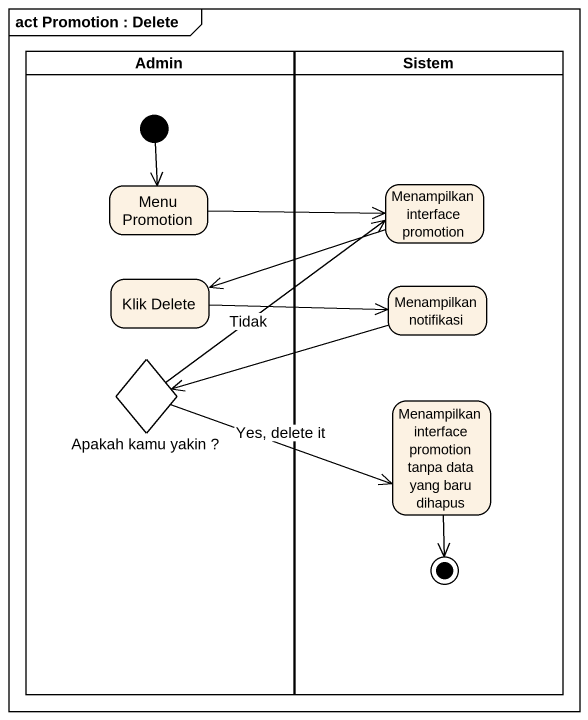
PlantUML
@startuml
mainframe act Promotion : Delete
hide empty description
state Admin <<partition>> {
  state "Menu Promotion" as Menu_Promotion
  state "Klik Delete" as Klik_Delete
  state "Apakah kamu yakin ?" as Apakah_kamu_yakin <<choice>>
  [*] --> Menu_Promotion
}
state Sistem <<partition>> {
  state "Menampilkan interface promotion" as Menampilkan_interface
  state "Menampilkan notifikasi" as Menampilkan_notifikasi
  state "Menampilkan interface promotion tanpa data yang baru dihapus" as Menampilkan_interface_2
  Menampilkan_interface_2 --> [*]
}
Menu_Promotion -right-> Menampilkan_interface
Menampilkan_interface -left-> Klik_Delete
Klik_Delete -right-> Menampilkan_notifikasi
Menampilkan_notifikasi -left-> Apakah_kamu_yakin
Apakah_kamu_yakin -up-> Menampilkan_interface : Tidak
Apakah_kamu_yakin -right-> Menampilkan_interface_2 : Yes, delete it
@enduml
